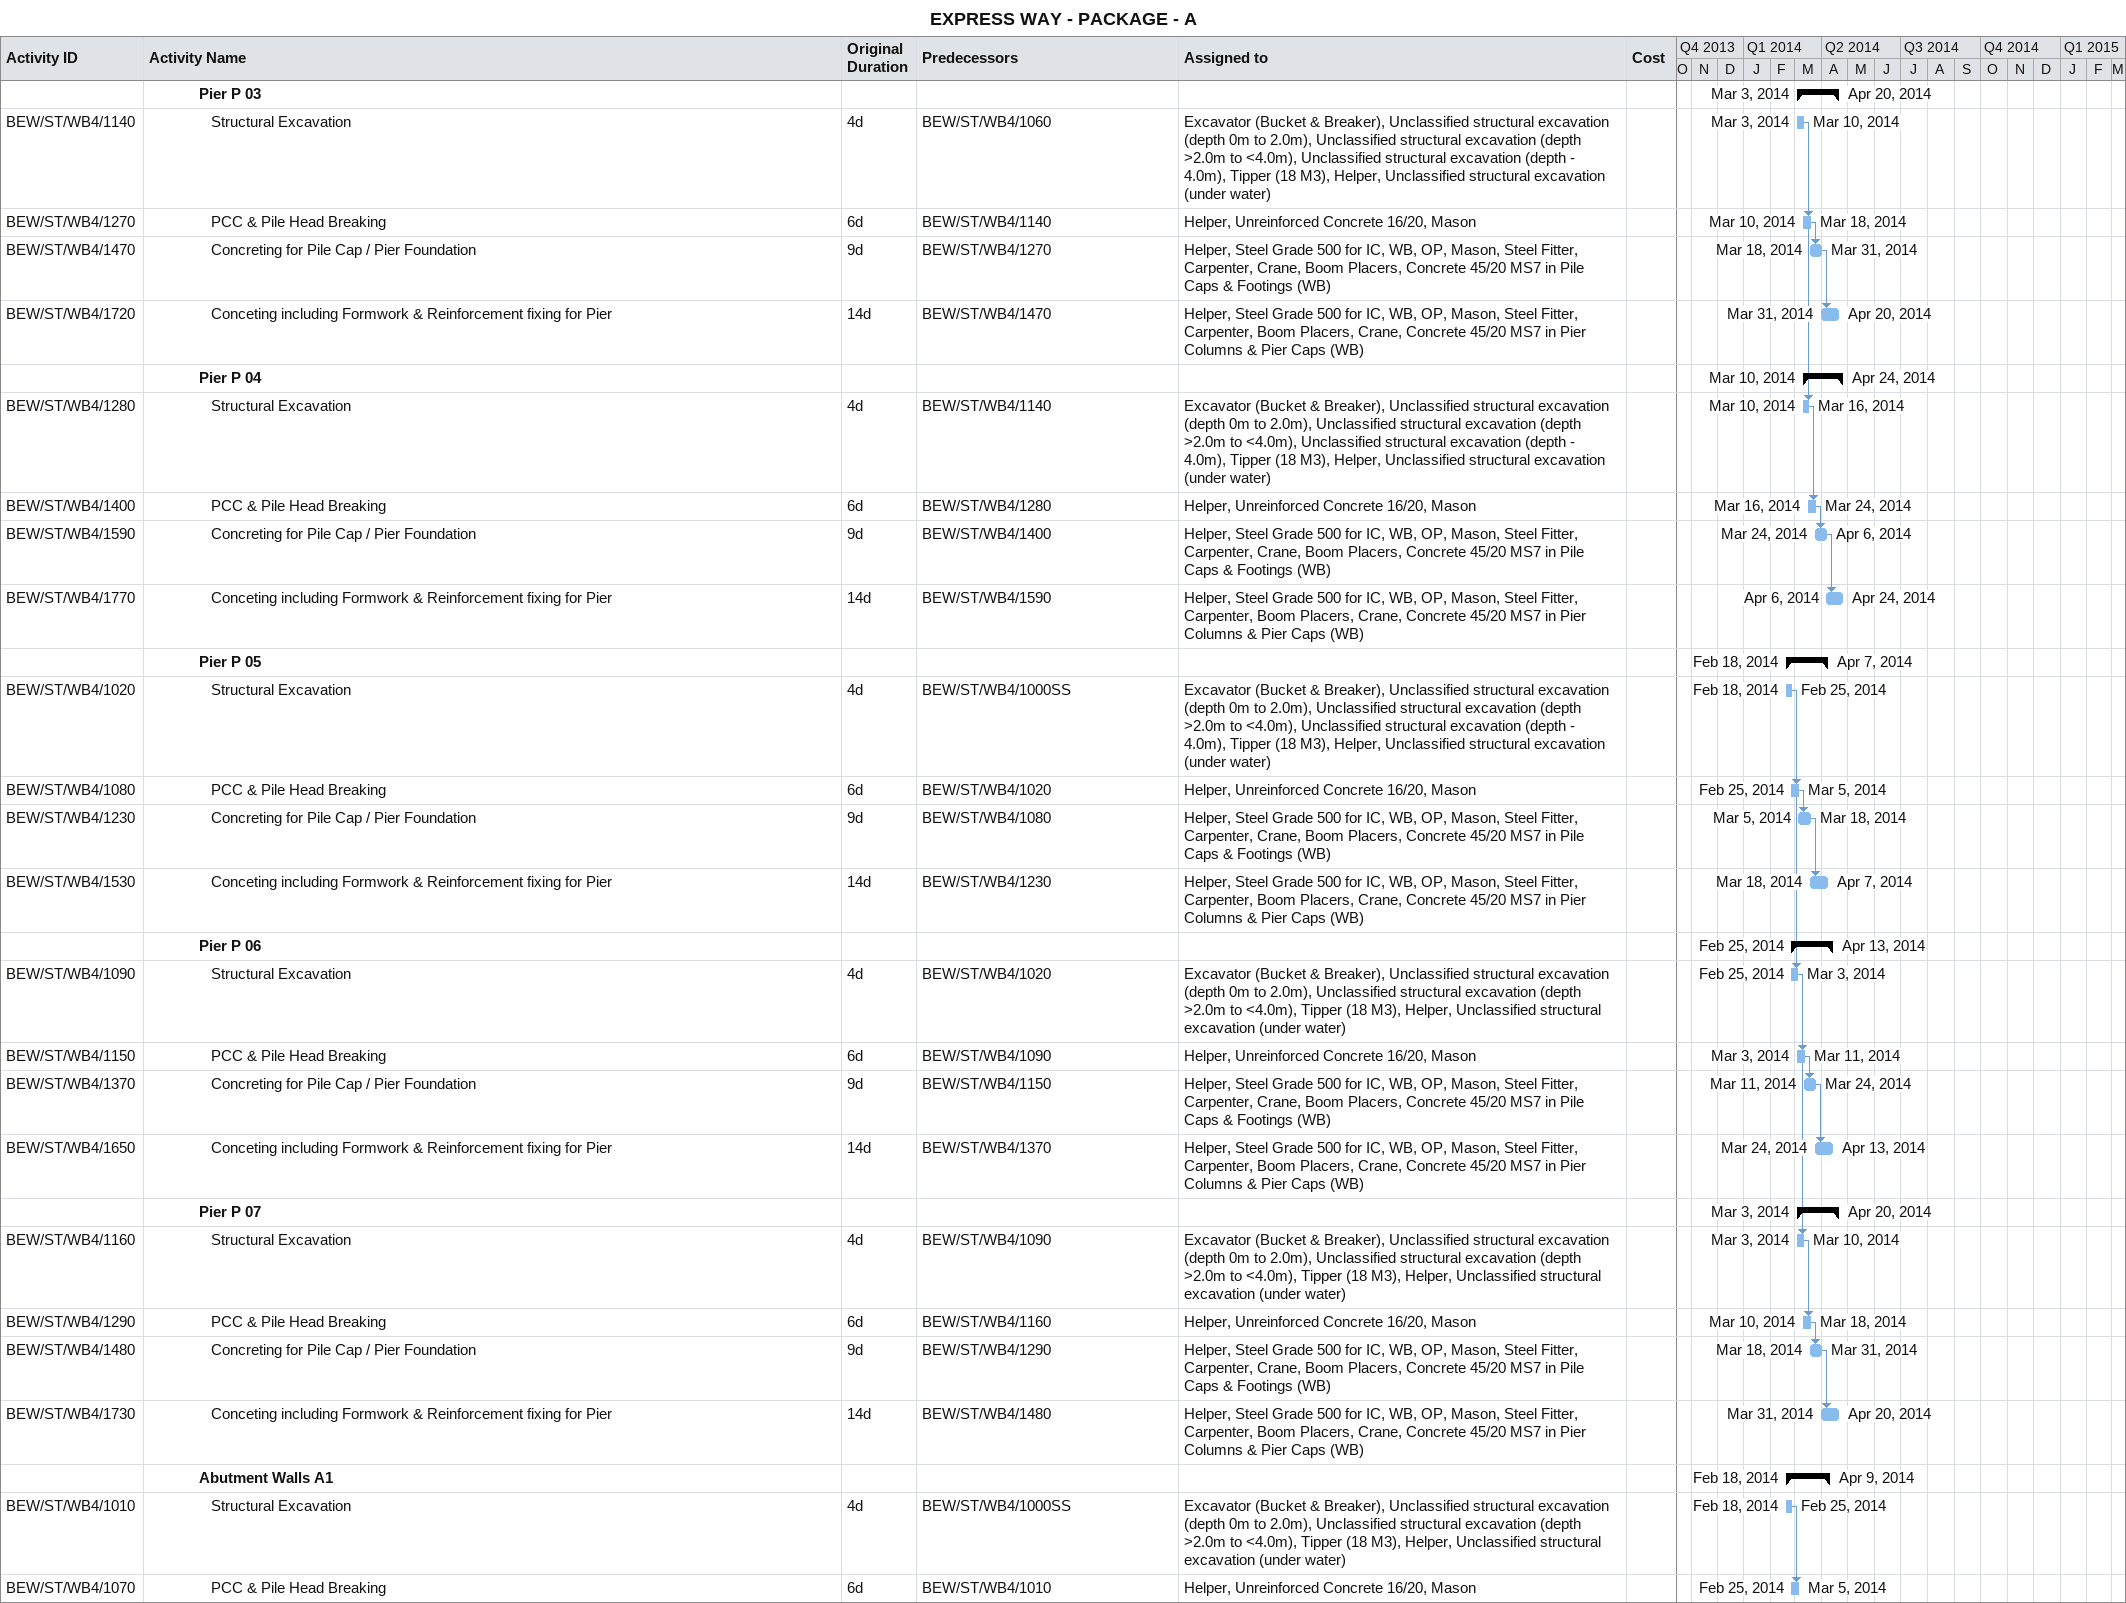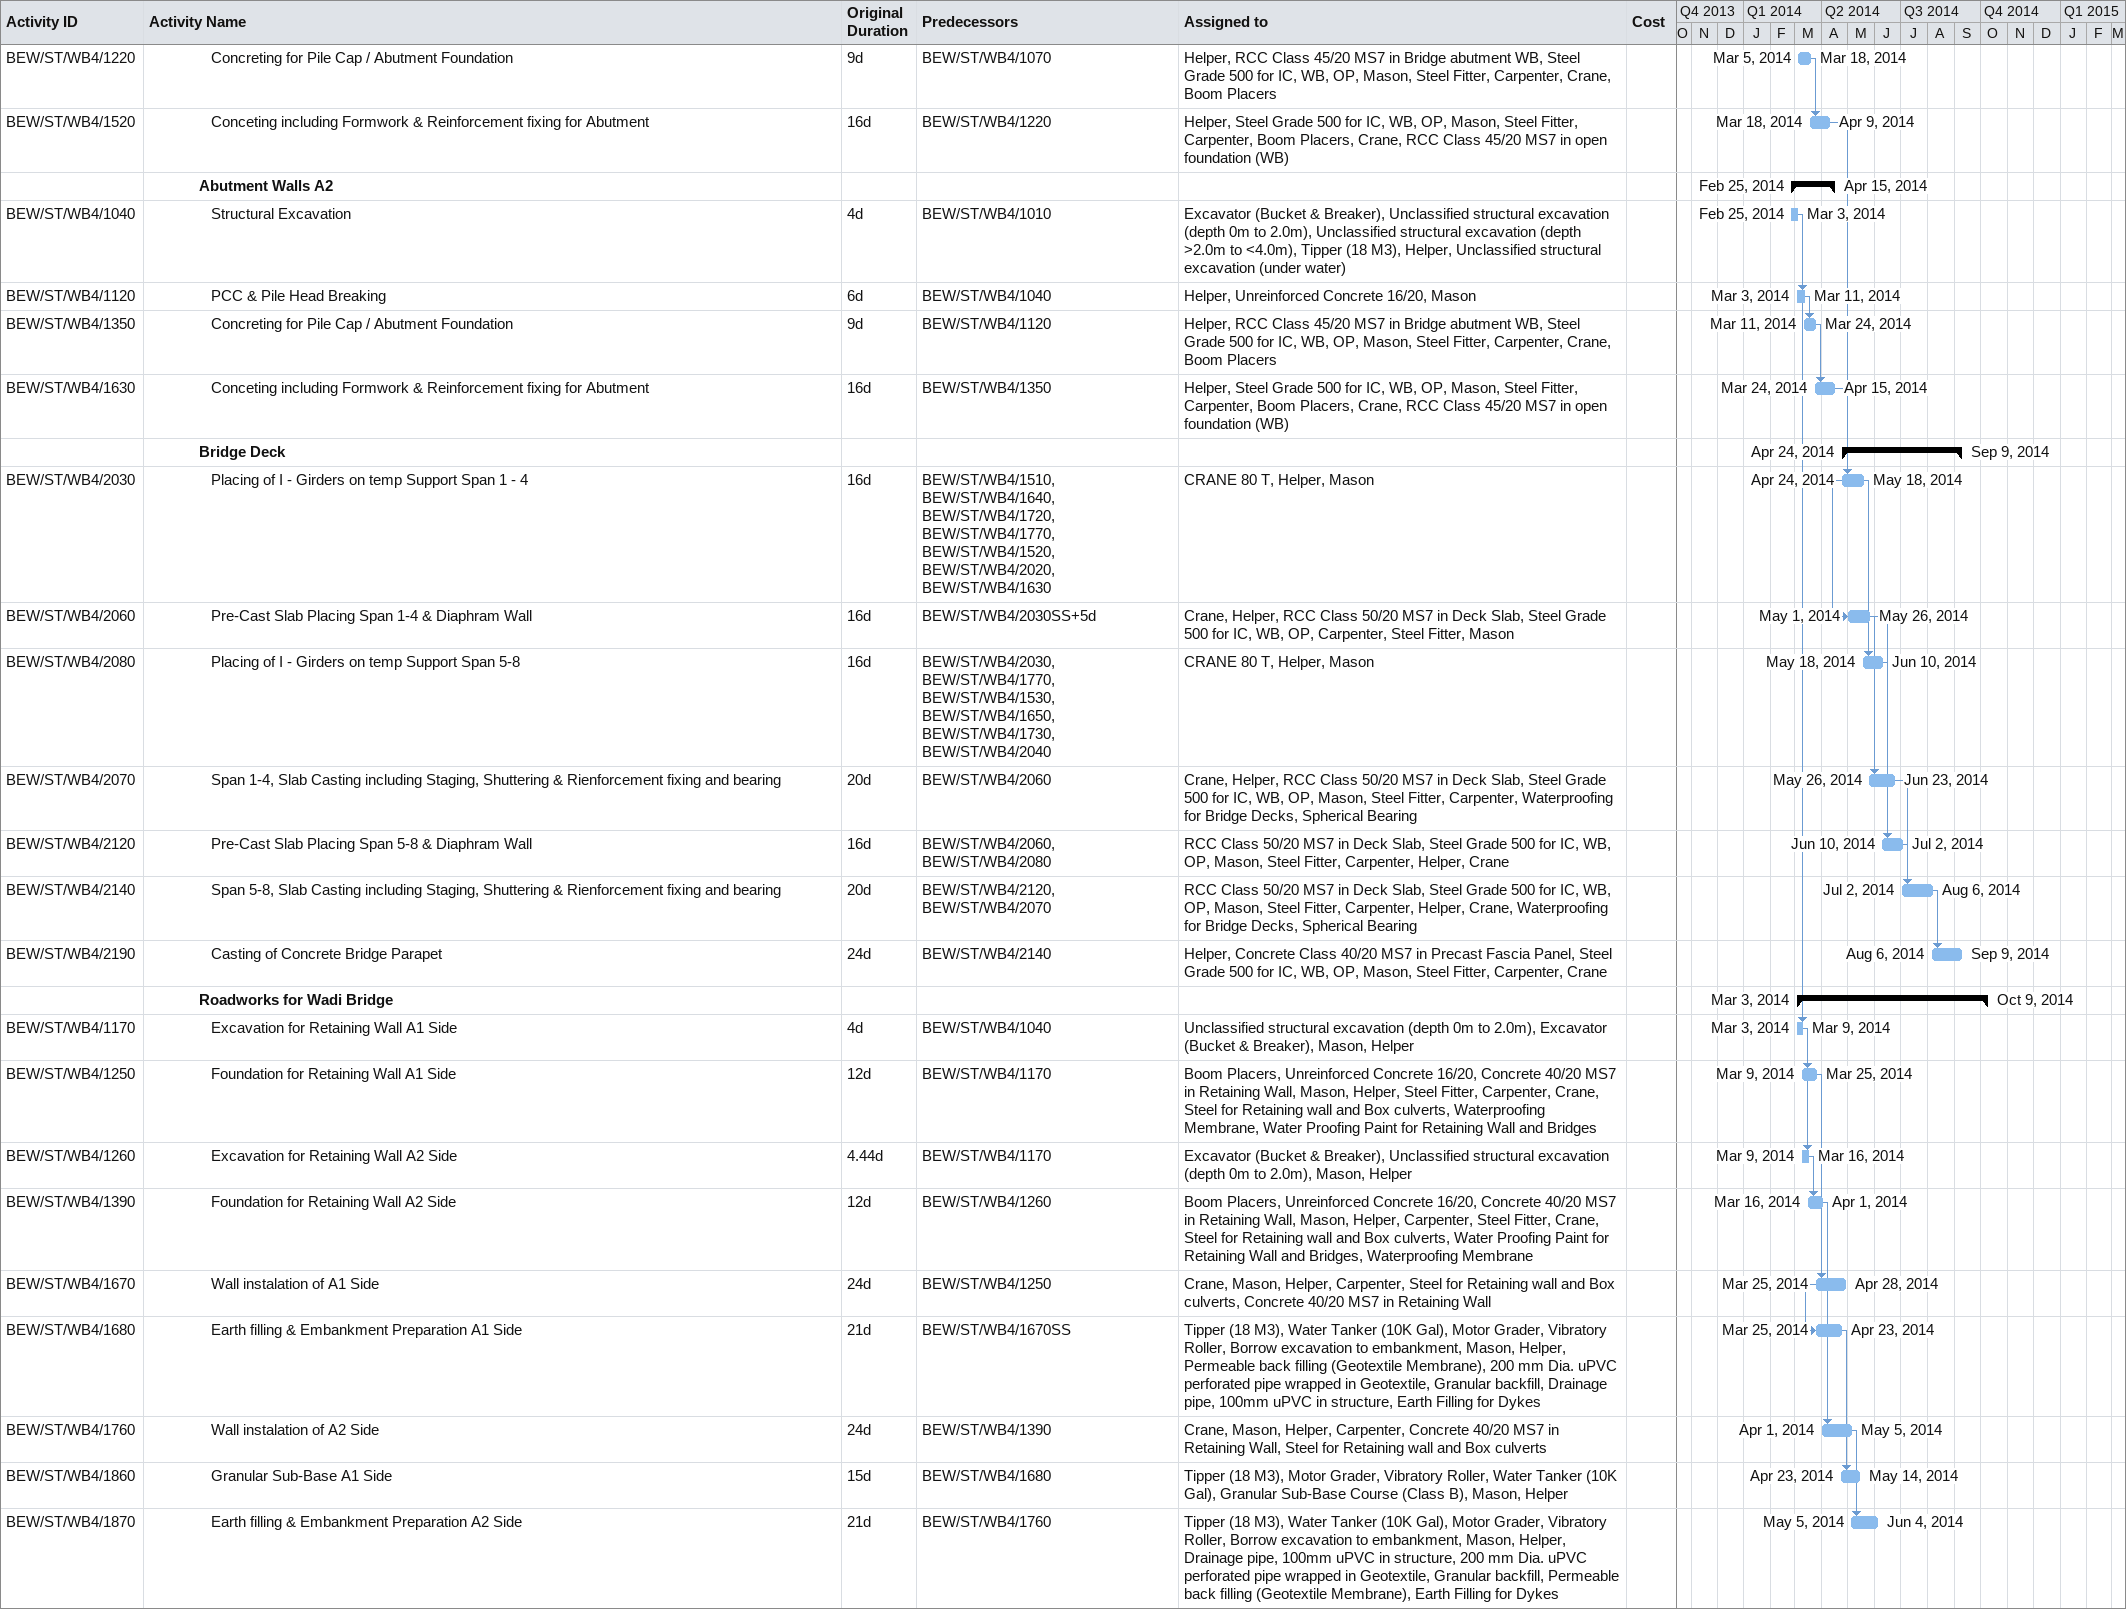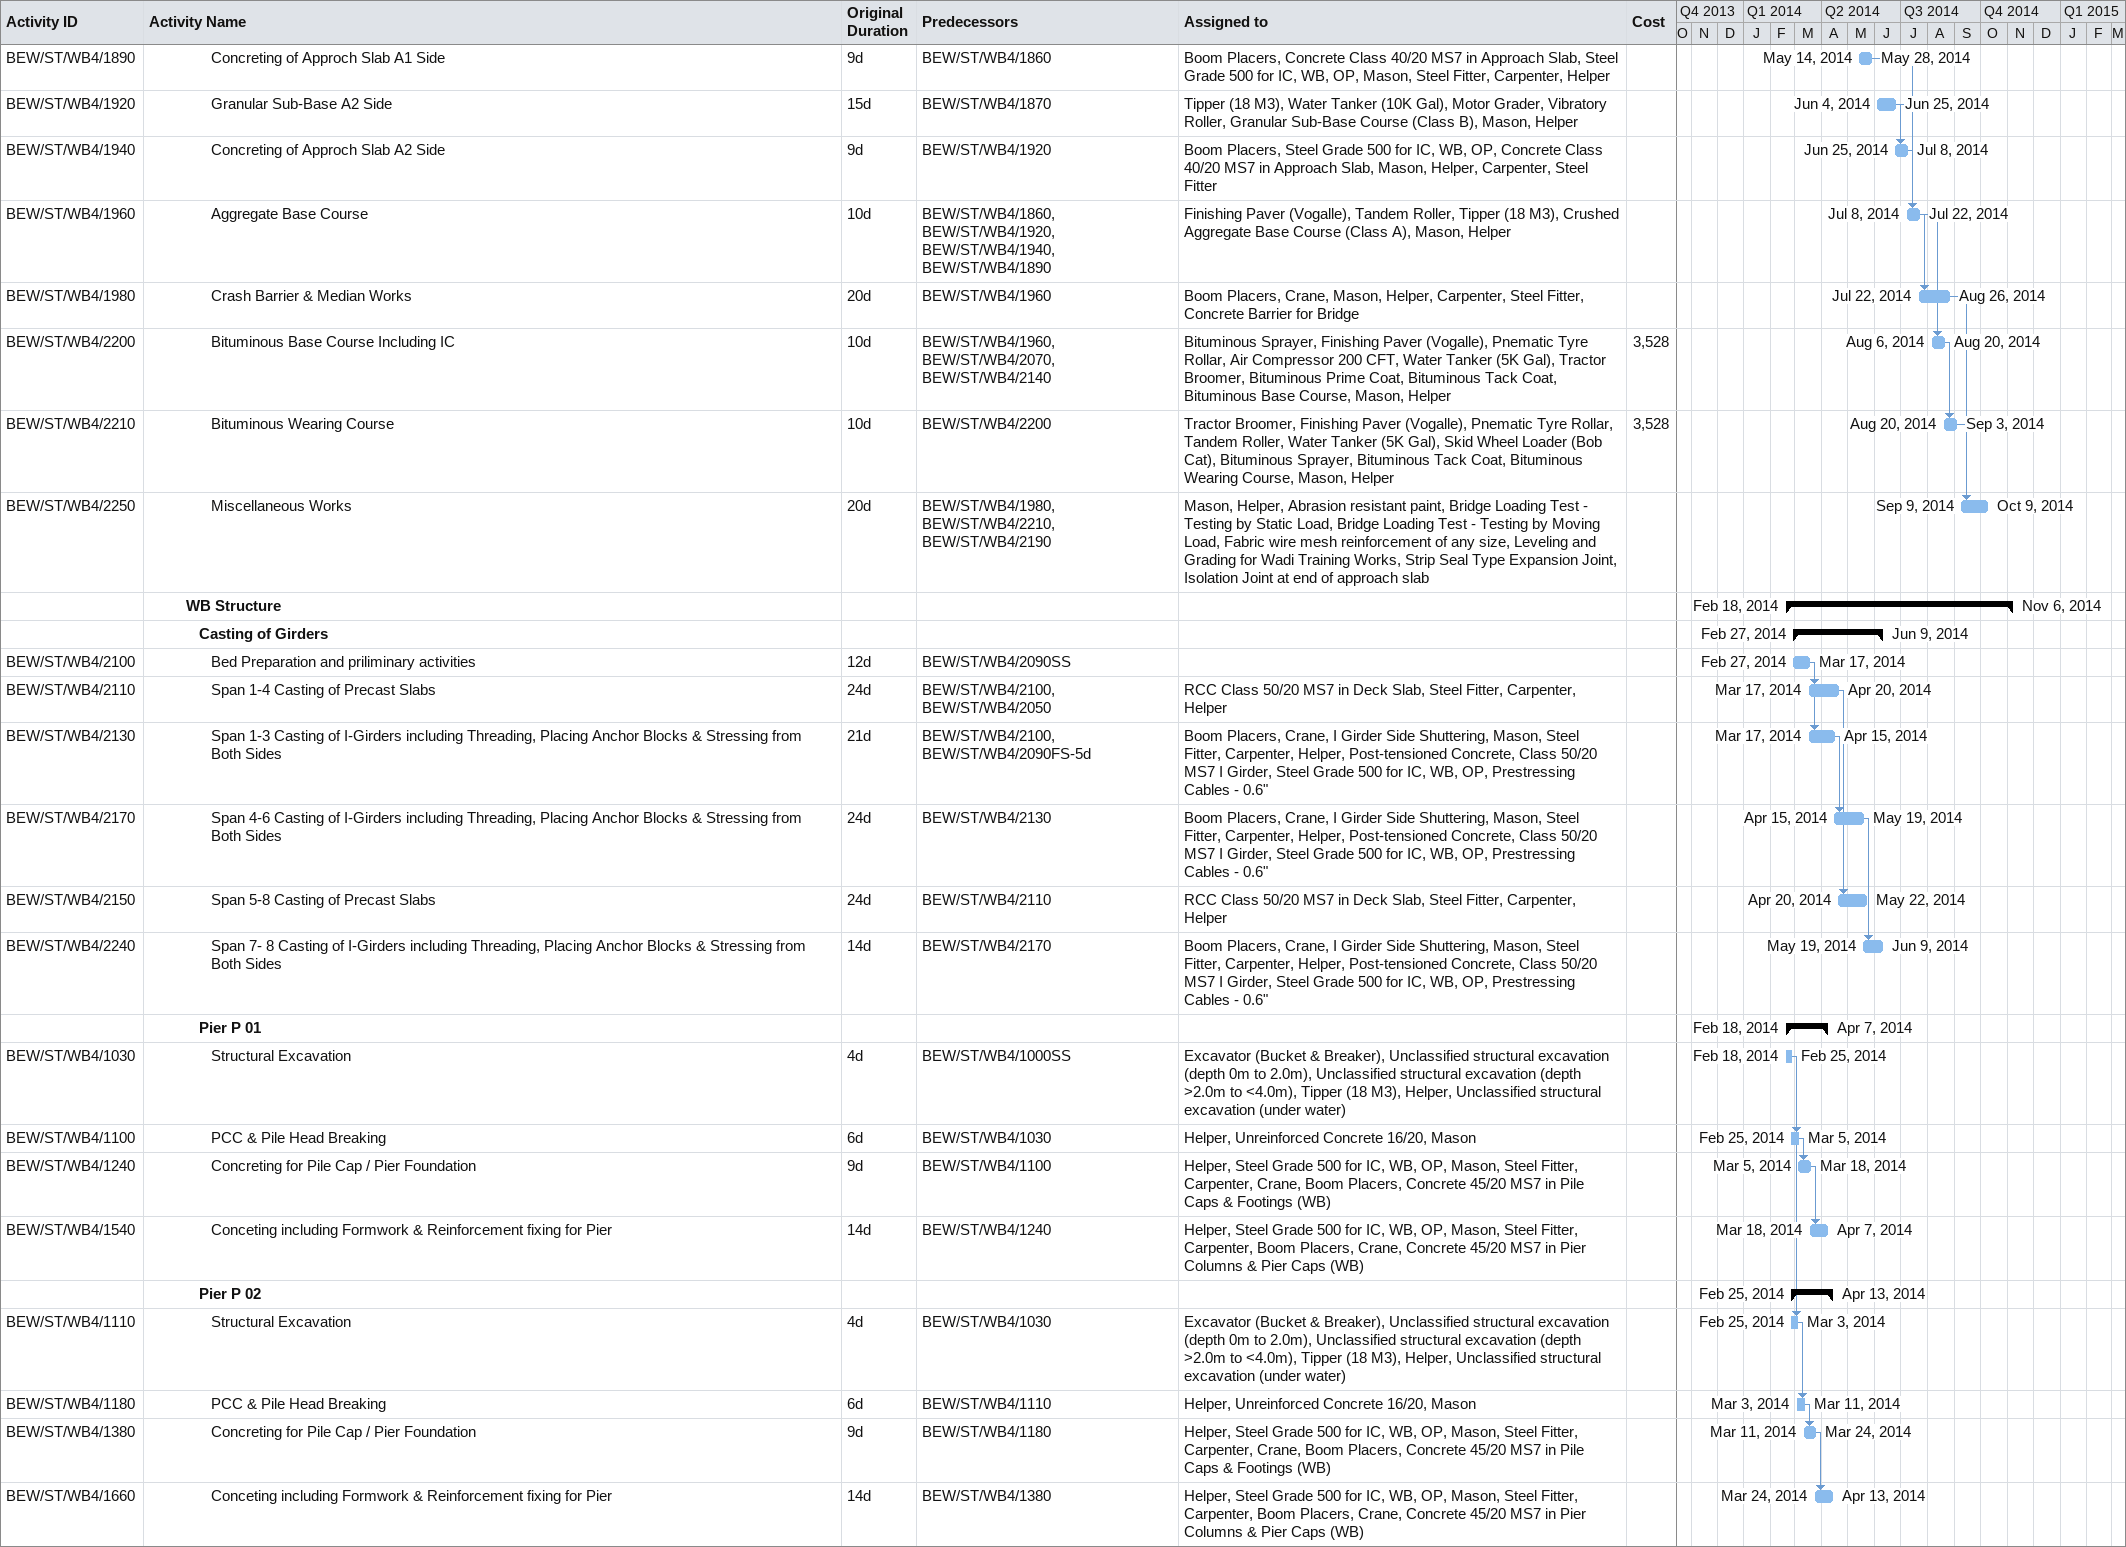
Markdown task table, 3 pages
EXPRESS WAY - PACKAGE - A

| ID | Level | Task | Original duration | Start | Finish | Predecessors | Resources | Cost |
|---|---|---|---|---|---|---|---|---|
|  | 5 | **Pier P 03** |  | 2014-03-03 | 2014-04-20 |  |  |  |
| BEW/ST/WB4/1140 | 6 | Structural Excavation | 4d | 2014-03-03 | 2014-03-10 | BEW/ST/WB4/1060 | Excavator (Bucket & Breaker), Unclassified structural excavation (depth 0m to 2.0m), Unclassified structural excavation (depth >2.0m to <4.0m), Unclassified structural excavation (depth - 4.0m), Tipper (18 M3), Helper, Unclassified structural excavation (under water) |  |
| BEW/ST/WB4/1270 | 6 | PCC & Pile Head Breaking | 6d | 2014-03-10 | 2014-03-18 | BEW/ST/WB4/1140 | Helper, Unreinforced Concrete 16/20, Mason |  |
| BEW/ST/WB4/1470 | 6 | Concreting for Pile Cap / Pier Foundation | 9d | 2014-03-18 | 2014-03-31 | BEW/ST/WB4/1270 | Helper, Steel Grade 500 for IC, WB, OP, Mason, Steel Fitter, Carpenter, Crane, Boom Placers, Concrete 45/20 MS7 in Pile Caps & Footings (WB) |  |
| BEW/ST/WB4/1720 | 6 | Conceting including Formwork & Reinforcement fixing for Pier | 14d | 2014-03-31 | 2014-04-20 | BEW/ST/WB4/1470 | Helper, Steel Grade 500 for IC, WB, OP, Mason, Steel Fitter, Carpenter, Boom Placers, Crane, Concrete 45/20 MS7 in Pier Columns & Pier Caps (WB) |  |
|  | 5 | **Pier P 04** |  | 2014-03-10 | 2014-04-24 |  |  |  |
| BEW/ST/WB4/1280 | 6 | Structural Excavation | 4d | 2014-03-10 | 2014-03-16 | BEW/ST/WB4/1140 | Excavator (Bucket & Breaker), Unclassified structural excavation (depth 0m to 2.0m), Unclassified structural excavation (depth >2.0m to <4.0m), Unclassified structural excavation (depth - 4.0m), Tipper (18 M3), Helper, Unclassified structural excavation (under water) |  |
| BEW/ST/WB4/1400 | 6 | PCC & Pile Head Breaking | 6d | 2014-03-16 | 2014-03-24 | BEW/ST/WB4/1280 | Helper, Unreinforced Concrete 16/20, Mason |  |
| BEW/ST/WB4/1590 | 6 | Concreting for Pile Cap / Pier Foundation | 9d | 2014-03-24 | 2014-04-06 | BEW/ST/WB4/1400 | Helper, Steel Grade 500 for IC, WB, OP, Mason, Steel Fitter, Carpenter, Crane, Boom Placers, Concrete 45/20 MS7 in Pile Caps & Footings (WB) |  |
| BEW/ST/WB4/1770 | 6 | Conceting including Formwork & Reinforcement fixing for Pier | 14d | 2014-04-06 | 2014-04-24 | BEW/ST/WB4/1590 | Helper, Steel Grade 500 for IC, WB, OP, Mason, Steel Fitter, Carpenter, Boom Placers, Crane, Concrete 45/20 MS7 in Pier Columns & Pier Caps (WB) |  |
|  | 5 | **Pier P 05** |  | 2014-02-18 | 2014-04-07 |  |  |  |
| BEW/ST/WB4/1020 | 6 | Structural Excavation | 4d | 2014-02-18 | 2014-02-25 | BEW/ST/WB4/1000SS | Excavator (Bucket & Breaker), Unclassified structural excavation (depth 0m to 2.0m), Unclassified structural excavation (depth >2.0m to <4.0m), Unclassified structural excavation (depth - 4.0m), Tipper (18 M3), Helper, Unclassified structural excavation (under water) |  |
| BEW/ST/WB4/1080 | 6 | PCC & Pile Head Breaking | 6d | 2014-02-25 | 2014-03-05 | BEW/ST/WB4/1020 | Helper, Unreinforced Concrete 16/20, Mason |  |
| BEW/ST/WB4/1230 | 6 | Concreting for Pile Cap / Pier Foundation | 9d | 2014-03-05 | 2014-03-18 | BEW/ST/WB4/1080 | Helper, Steel Grade 500 for IC, WB, OP, Mason, Steel Fitter, Carpenter, Crane, Boom Placers, Concrete 45/20 MS7 in Pile Caps & Footings (WB) |  |
| BEW/ST/WB4/1530 | 6 | Conceting including Formwork & Reinforcement fixing for Pier | 14d | 2014-03-18 | 2014-04-07 | BEW/ST/WB4/1230 | Helper, Steel Grade 500 for IC, WB, OP, Mason, Steel Fitter, Carpenter, Boom Placers, Crane, Concrete 45/20 MS7 in Pier Columns & Pier Caps (WB) |  |
|  | 5 | **Pier P 06** |  | 2014-02-25 | 2014-04-13 |  |  |  |
| BEW/ST/WB4/1090 | 6 | Structural Excavation | 4d | 2014-02-25 | 2014-03-03 | BEW/ST/WB4/1020 | Excavator (Bucket & Breaker), Unclassified structural excavation (depth 0m to 2.0m), Unclassified structural excavation (depth >2.0m to <4.0m), Tipper (18 M3), Helper, Unclassified structural excavation (under water) |  |
| BEW/ST/WB4/1150 | 6 | PCC & Pile Head Breaking | 6d | 2014-03-03 | 2014-03-11 | BEW/ST/WB4/1090 | Helper, Unreinforced Concrete 16/20, Mason |  |
| BEW/ST/WB4/1370 | 6 | Concreting for Pile Cap / Pier Foundation | 9d | 2014-03-11 | 2014-03-24 | BEW/ST/WB4/1150 | Helper, Steel Grade 500 for IC, WB, OP, Mason, Steel Fitter, Carpenter, Crane, Boom Placers, Concrete 45/20 MS7 in Pile Caps & Footings (WB) |  |
| BEW/ST/WB4/1650 | 6 | Conceting including Formwork & Reinforcement fixing for Pier | 14d | 2014-03-24 | 2014-04-13 | BEW/ST/WB4/1370 | Helper, Steel Grade 500 for IC, WB, OP, Mason, Steel Fitter, Carpenter, Boom Placers, Crane, Concrete 45/20 MS7 in Pier Columns & Pier Caps (WB) |  |
|  | 5 | **Pier P 07** |  | 2014-03-03 | 2014-04-20 |  |  |  |
| BEW/ST/WB4/1160 | 6 | Structural Excavation | 4d | 2014-03-03 | 2014-03-10 | BEW/ST/WB4/1090 | Excavator (Bucket & Breaker), Unclassified structural excavation (depth 0m to 2.0m), Unclassified structural excavation (depth >2.0m to <4.0m), Tipper (18 M3), Helper, Unclassified structural excavation (under water) |  |
| BEW/ST/WB4/1290 | 6 | PCC & Pile Head Breaking | 6d | 2014-03-10 | 2014-03-18 | BEW/ST/WB4/1160 | Helper, Unreinforced Concrete 16/20, Mason |  |
| BEW/ST/WB4/1480 | 6 | Concreting for Pile Cap / Pier Foundation | 9d | 2014-03-18 | 2014-03-31 | BEW/ST/WB4/1290 | Helper, Steel Grade 500 for IC, WB, OP, Mason, Steel Fitter, Carpenter, Crane, Boom Placers, Concrete 45/20 MS7 in Pile Caps & Footings (WB) |  |
| BEW/ST/WB4/1730 | 6 | Conceting including Formwork & Reinforcement fixing for Pier | 14d | 2014-03-31 | 2014-04-20 | BEW/ST/WB4/1480 | Helper, Steel Grade 500 for IC, WB, OP, Mason, Steel Fitter, Carpenter, Boom Placers, Crane, Concrete 45/20 MS7 in Pier Columns & Pier Caps (WB) |  |
|  | 5 | **Abutment Walls A1** |  | 2014-02-18 | 2014-04-09 |  |  |  |
| BEW/ST/WB4/1010 | 6 | Structural Excavation | 4d | 2014-02-18 | 2014-02-25 | BEW/ST/WB4/1000SS | Excavator (Bucket & Breaker), Unclassified structural excavation (depth 0m to 2.0m), Unclassified structural excavation (depth >2.0m to <4.0m), Tipper (18 M3), Helper, Unclassified structural excavation (under water) |  |
| BEW/ST/WB4/1070 | 6 | PCC & Pile Head Breaking | 6d | 2014-02-25 | 2014-03-05 | BEW/ST/WB4/1010 | Helper, Unreinforced Concrete 16/20, Mason |  |
| BEW/ST/WB4/1220 | 6 | Concreting for Pile Cap / Abutment Foundation | 9d | 2014-03-05 | 2014-03-18 | BEW/ST/WB4/1070 | Helper, RCC Class 45/20 MS7 in Bridge abutment WB, Steel Grade 500 for IC, WB, OP, Mason, Steel Fitter, Carpenter, Crane, Boom Placers |  |
| BEW/ST/WB4/1520 | 6 | Conceting including Formwork & Reinforcement fixing for Abutment | 16d | 2014-03-18 | 2014-04-09 | BEW/ST/WB4/1220 | Helper, Steel Grade 500 for IC, WB, OP, Mason, Steel Fitter, Carpenter, Boom Placers, Crane, RCC Class 45/20 MS7 in open foundation (WB) |  |
|  | 5 | **Abutment Walls A2** |  | 2014-02-25 | 2014-04-15 |  |  |  |
| BEW/ST/WB4/1040 | 6 | Structural Excavation | 4d | 2014-02-25 | 2014-03-03 | BEW/ST/WB4/1010 | Excavator (Bucket & Breaker), Unclassified structural excavation (depth 0m to 2.0m), Unclassified structural excavation (depth >2.0m to <4.0m), Tipper (18 M3), Helper, Unclassified structural excavation (under water) |  |
| BEW/ST/WB4/1120 | 6 | PCC & Pile Head Breaking | 6d | 2014-03-03 | 2014-03-11 | BEW/ST/WB4/1040 | Helper, Unreinforced Concrete 16/20, Mason |  |
| BEW/ST/WB4/1350 | 6 | Concreting for Pile Cap / Abutment Foundation | 9d | 2014-03-11 | 2014-03-24 | BEW/ST/WB4/1120 | Helper, RCC Class 45/20 MS7 in Bridge abutment WB, Steel Grade 500 for IC, WB, OP, Mason, Steel Fitter, Carpenter, Crane, Boom Placers |  |
| BEW/ST/WB4/1630 | 6 | Conceting including Formwork & Reinforcement fixing for Abutment | 16d | 2014-03-24 | 2014-04-15 | BEW/ST/WB4/1350 | Helper, Steel Grade 500 for IC, WB, OP, Mason, Steel Fitter, Carpenter, Boom Placers, Crane, RCC Class 45/20 MS7 in open foundation (WB) |  |
|  | 5 | **Bridge Deck** |  | 2014-04-24 | 2014-09-09 |  |  |  |
| BEW/ST/WB4/2030 | 6 | Placing of I - Girders on temp Support Span 1 - 4 | 16d | 2014-04-24 | 2014-05-18 | BEW/ST/WB4/1510, BEW/ST/WB4/1640, BEW/ST/WB4/1720, BEW/ST/WB4/1770, BEW/ST/WB4/1520, BEW/ST/WB4/2020, BEW/ST/WB4/1630 | CRANE 80 T, Helper, Mason |  |
| BEW/ST/WB4/2060 | 6 | Pre-Cast Slab Placing Span 1-4 & Diaphram Wall | 16d | 2014-05-01 | 2014-05-26 | BEW/ST/WB4/2030SS+5d | Crane, Helper, RCC Class 50/20 MS7 in Deck Slab, Steel Grade 500 for IC, WB, OP, Carpenter, Steel Fitter, Mason |  |
| BEW/ST/WB4/2080 | 6 | Placing of I - Girders on temp Support Span 5-8 | 16d | 2014-05-18 | 2014-06-10 | BEW/ST/WB4/2030, BEW/ST/WB4/1770, BEW/ST/WB4/1530, BEW/ST/WB4/1650, BEW/ST/WB4/1730, BEW/ST/WB4/2040 | CRANE 80 T, Helper, Mason |  |
| BEW/ST/WB4/2070 | 6 | Span 1-4, Slab Casting including Staging, Shuttering & Rienforcement fixing and bearing | 20d | 2014-05-26 | 2014-06-23 | BEW/ST/WB4/2060 | Crane, Helper, RCC Class 50/20 MS7 in Deck Slab, Steel Grade 500 for IC, WB, OP, Mason, Steel Fitter, Carpenter, Waterproofing for Bridge Decks, Spherical Bearing |  |
| BEW/ST/WB4/2120 | 6 | Pre-Cast Slab Placing Span 5-8 & Diaphram Wall | 16d | 2014-06-10 | 2014-07-02 | BEW/ST/WB4/2060, BEW/ST/WB4/2080 | RCC Class 50/20 MS7 in Deck Slab, Steel Grade 500 for IC, WB, OP, Mason, Steel Fitter, Carpenter, Helper, Crane |  |
| BEW/ST/WB4/2140 | 6 | Span 5-8, Slab Casting including Staging, Shuttering & Rienforcement fixing and bearing | 20d | 2014-07-02 | 2014-08-06 | BEW/ST/WB4/2120, BEW/ST/WB4/2070 | RCC Class 50/20 MS7 in Deck Slab, Steel Grade 500 for IC, WB, OP, Mason, Steel Fitter, Carpenter, Helper, Crane, Waterproofing for Bridge Decks, Spherical Bearing |  |
| BEW/ST/WB4/2190 | 6 | Casting of Concrete Bridge Parapet | 24d | 2014-08-06 | 2014-09-09 | BEW/ST/WB4/2140 | Helper, Concrete Class 40/20 MS7 in Precast Fascia Panel, Steel Grade 500 for IC, WB, OP, Mason, Steel Fitter, Carpenter, Crane |  |
|  | 5 | **Roadworks for Wadi Bridge** |  | 2014-03-03 | 2014-10-09 |  |  |  |
| BEW/ST/WB4/1170 | 6 | Excavation for Retaining Wall A1 Side | 4d | 2014-03-03 | 2014-03-09 | BEW/ST/WB4/1040 | Unclassified structural excavation (depth 0m to 2.0m), Excavator (Bucket & Breaker), Mason, Helper |  |
| BEW/ST/WB4/1250 | 6 | Foundation for Retaining Wall A1 Side | 12d | 2014-03-09 | 2014-03-25 | BEW/ST/WB4/1170 | Boom Placers, Unreinforced Concrete 16/20, Concrete 40/20 MS7 in Retaining Wall, Mason, Helper, Steel Fitter, Carpenter, Crane, Steel for Retaining wall and Box culverts, Waterproofing Membrane, Water Proofing Paint for Retaining Wall and Bridges |  |
| BEW/ST/WB4/1260 | 6 | Excavation for Retaining Wall A2 Side | 4.44d | 2014-03-09 | 2014-03-16 | BEW/ST/WB4/1170 | Excavator (Bucket & Breaker), Unclassified structural excavation (depth 0m to 2.0m), Mason, Helper |  |
| BEW/ST/WB4/1390 | 6 | Foundation for Retaining Wall A2 Side | 12d | 2014-03-16 | 2014-04-01 | BEW/ST/WB4/1260 | Boom Placers, Unreinforced Concrete 16/20, Concrete 40/20 MS7 in Retaining Wall, Mason, Helper, Carpenter, Steel Fitter, Crane, Steel for Retaining wall and Box culverts, Water Proofing Paint for Retaining Wall and Bridges, Waterproofing Membrane |  |
| BEW/ST/WB4/1670 | 6 | Wall instalation of A1 Side | 24d | 2014-03-25 | 2014-04-28 | BEW/ST/WB4/1250 | Crane, Mason, Helper, Carpenter, Steel for Retaining wall and Box culverts, Concrete 40/20 MS7 in Retaining Wall |  |
| BEW/ST/WB4/1680 | 6 | Earth filling & Embankment Preparation A1 Side | 21d | 2014-03-25 | 2014-04-23 | BEW/ST/WB4/1670SS | Tipper (18 M3), Water Tanker (10K Gal), Motor Grader, Vibratory Roller, Borrow excavation to embankment, Mason, Helper, Permeable back filling (Geotextile Membrane), 200 mm Dia. uPVC perforated pipe wrapped in Geotextile, Granular backfill, Drainage pipe, 100mm uPVC in structure, Earth Filling for Dykes |  |
| BEW/ST/WB4/1760 | 6 | Wall instalation of A2 Side | 24d | 2014-04-01 | 2014-05-05 | BEW/ST/WB4/1390 | Crane, Mason, Helper, Carpenter, Concrete 40/20 MS7 in Retaining Wall, Steel for Retaining wall and Box culverts |  |
| BEW/ST/WB4/1860 | 6 | Granular Sub-Base A1 Side | 15d | 2014-04-23 | 2014-05-14 | BEW/ST/WB4/1680 | Tipper (18 M3), Motor Grader, Vibratory Roller, Water Tanker (10K Gal), Granular Sub-Base Course (Class B), Mason, Helper |  |
| BEW/ST/WB4/1870 | 6 | Earth filling & Embankment Preparation A2 Side | 21d | 2014-05-05 | 2014-06-04 | BEW/ST/WB4/1760 | Tipper (18 M3), Water Tanker (10K Gal), Motor Grader, Vibratory Roller, Borrow excavation to embankment, Mason, Helper, Drainage pipe, 100mm uPVC in structure, 200 mm Dia. uPVC perforated pipe wrapped in Geotextile, Granular backfill, Permeable back filling (Geotextile Membrane), Earth Filling for Dykes |  |
| BEW/ST/WB4/1890 | 6 | Concreting of Approch Slab A1 Side | 9d | 2014-05-14 | 2014-05-28 | BEW/ST/WB4/1860 | Boom Placers, Concrete Class 40/20 MS7 in Approach Slab, Steel Grade 500 for IC, WB, OP, Mason, Steel Fitter, Carpenter, Helper |  |
| BEW/ST/WB4/1920 | 6 | Granular Sub-Base A2 Side | 15d | 2014-06-04 | 2014-06-25 | BEW/ST/WB4/1870 | Tipper (18 M3), Water Tanker (10K Gal), Motor Grader, Vibratory Roller, Granular Sub-Base Course (Class B), Mason, Helper |  |
| BEW/ST/WB4/1940 | 6 | Concreting of Approch Slab A2 Side | 9d | 2014-06-25 | 2014-07-08 | BEW/ST/WB4/1920 | Boom Placers, Steel Grade 500 for IC, WB, OP, Concrete Class 40/20 MS7 in Approach Slab, Mason, Helper, Carpenter, Steel Fitter |  |
| BEW/ST/WB4/1960 | 6 | Aggregate Base Course | 10d | 2014-07-08 | 2014-07-22 | BEW/ST/WB4/1860, BEW/ST/WB4/1920, BEW/ST/WB4/1940, BEW/ST/WB4/1890 | Finishing Paver (Vogalle), Tandem Roller, Tipper (18 M3), Crushed Aggregate Base Course (Class A), Mason, Helper |  |
| BEW/ST/WB4/1980 | 6 | Crash Barrier & Median Works | 20d | 2014-07-22 | 2014-08-26 | BEW/ST/WB4/1960 | Boom Placers, Crane, Mason, Helper, Carpenter, Steel Fitter, Concrete Barrier for Bridge |  |
| BEW/ST/WB4/2200 | 6 | Bituminous Base Course Including IC | 10d | 2014-08-06 | 2014-08-20 | BEW/ST/WB4/1960, BEW/ST/WB4/2070, BEW/ST/WB4/2140 | Bituminous Sprayer, Finishing Paver (Vogalle), Pnematic Tyre Rollar, Air Compressor 200 CFT, Water Tanker (5K Gal), Tractor Broomer, Bituminous Prime Coat, Bituminous Tack Coat, Bituminous Base Course, Mason, Helper | 3528 |
| BEW/ST/WB4/2210 | 6 | Bituminous Wearing Course | 10d | 2014-08-20 | 2014-09-03 | BEW/ST/WB4/2200 | Tractor Broomer, Finishing Paver (Vogalle), Pnematic Tyre Rollar, Tandem Roller, Water Tanker (5K Gal), Skid Wheel Loader (Bob Cat), Bituminous Sprayer, Bituminous Tack Coat, Bituminous Wearing Course, Mason, Helper | 3528 |
| BEW/ST/WB4/2250 | 6 | Miscellaneous Works | 20d | 2014-09-09 | 2014-10-09 | BEW/ST/WB4/1980, BEW/ST/WB4/2210, BEW/ST/WB4/2190 | Mason, Helper, Abrasion resistant paint, Bridge Loading Test - Testing by Static Load, Bridge Loading Test - Testing by Moving Load, Fabric wire mesh reinforcement of any size, Leveling and Grading for Wadi Training Works, Strip Seal Type Expansion Joint, Isolation Joint at end of approach slab |  |
|  | 4 | **WB Structure** |  | 2014-02-18 | 2014-11-06 |  |  |  |
|  | 5 | **Casting of Girders** |  | 2014-02-27 | 2014-06-09 |  |  |  |
| BEW/ST/WB4/2100 | 6 | Bed Preparation and priliminary activities | 12d | 2014-02-27 | 2014-03-17 | BEW/ST/WB4/2090SS |  |  |
| BEW/ST/WB4/2110 | 6 | Span 1-4 Casting of Precast Slabs | 24d | 2014-03-17 | 2014-04-20 | BEW/ST/WB4/2100, BEW/ST/WB4/2050 | RCC Class 50/20 MS7 in Deck Slab, Steel Fitter, Carpenter, Helper |  |
| BEW/ST/WB4/2130 | 6 | Span 1-3 Casting of I-Girders including Threading, Placing Anchor Blocks & Stressing from Both Sides | 21d | 2014-03-17 | 2014-04-15 | BEW/ST/WB4/2100, BEW/ST/WB4/2090FS-5d | Boom Placers, Crane, I Girder Side Shuttering, Mason, Steel Fitter, Carpenter, Helper, Post-tensioned Concrete, Class 50/20 MS7 I Girder, Steel Grade 500 for IC, WB, OP, Prestressing Cables - 0.6" |  |
| BEW/ST/WB4/2170 | 6 | Span 4-6 Casting of I-Girders including Threading, Placing Anchor Blocks & Stressing from Both Sides | 24d | 2014-04-15 | 2014-05-19 | BEW/ST/WB4/2130 | Boom Placers, Crane, I Girder Side Shuttering, Mason, Steel Fitter, Carpenter, Helper, Post-tensioned Concrete, Class 50/20 MS7 I Girder, Steel Grade 500 for IC, WB, OP, Prestressing Cables - 0.6" |  |
| BEW/ST/WB4/2150 | 6 | Span 5-8 Casting of Precast Slabs | 24d | 2014-04-20 | 2014-05-22 | BEW/ST/WB4/2110 | RCC Class 50/20 MS7 in Deck Slab, Steel Fitter, Carpenter, Helper |  |
| BEW/ST/WB4/2240 | 6 | Span 7- 8 Casting of I-Girders including Threading, Placing Anchor Blocks & Stressing from Both Sides | 14d | 2014-05-19 | 2014-06-09 | BEW/ST/WB4/2170 | Boom Placers, Crane, I Girder Side Shuttering, Mason, Steel Fitter, Carpenter, Helper, Post-tensioned Concrete, Class 50/20 MS7 I Girder, Steel Grade 500 for IC, WB, OP, Prestressing Cables - 0.6" |  |
|  | 5 | **Pier P 01** |  | 2014-02-18 | 2014-04-07 |  |  |  |
| BEW/ST/WB4/1030 | 6 | Structural Excavation | 4d | 2014-02-18 | 2014-02-25 | BEW/ST/WB4/1000SS | Excavator (Bucket & Breaker), Unclassified structural excavation (depth 0m to 2.0m), Unclassified structural excavation (depth >2.0m to <4.0m), Tipper (18 M3), Helper, Unclassified structural excavation (under water) |  |
| BEW/ST/WB4/1100 | 6 | PCC & Pile Head Breaking | 6d | 2014-02-25 | 2014-03-05 | BEW/ST/WB4/1030 | Helper, Unreinforced Concrete 16/20, Mason |  |
| BEW/ST/WB4/1240 | 6 | Concreting for Pile Cap / Pier Foundation | 9d | 2014-03-05 | 2014-03-18 | BEW/ST/WB4/1100 | Helper, Steel Grade 500 for IC, WB, OP, Mason, Steel Fitter, Carpenter, Crane, Boom Placers, Concrete 45/20 MS7 in Pile Caps & Footings (WB) |  |
| BEW/ST/WB4/1540 | 6 | Conceting including Formwork & Reinforcement fixing for Pier | 14d | 2014-03-18 | 2014-04-07 | BEW/ST/WB4/1240 | Helper, Steel Grade 500 for IC, WB, OP, Mason, Steel Fitter, Carpenter, Boom Placers, Crane, Concrete 45/20 MS7 in Pier Columns & Pier Caps (WB) |  |
|  | 5 | **Pier P 02** |  | 2014-02-25 | 2014-04-13 |  |  |  |
| BEW/ST/WB4/1110 | 6 | Structural Excavation | 4d | 2014-02-25 | 2014-03-03 | BEW/ST/WB4/1030 | Excavator (Bucket & Breaker), Unclassified structural excavation (depth 0m to 2.0m), Unclassified structural excavation (depth >2.0m to <4.0m), Tipper (18 M3), Helper, Unclassified structural excavation (under water) |  |
| BEW/ST/WB4/1180 | 6 | PCC & Pile Head Breaking | 6d | 2014-03-03 | 2014-03-11 | BEW/ST/WB4/1110 | Helper, Unreinforced Concrete 16/20, Mason |  |
| BEW/ST/WB4/1380 | 6 | Concreting for Pile Cap / Pier Foundation | 9d | 2014-03-11 | 2014-03-24 | BEW/ST/WB4/1180 | Helper, Steel Grade 500 for IC, WB, OP, Mason, Steel Fitter, Carpenter, Crane, Boom Placers, Concrete 45/20 MS7 in Pile Caps & Footings (WB) |  |
| BEW/ST/WB4/1660 | 6 | Conceting including Formwork & Reinforcement fixing for Pier | 14d | 2014-03-24 | 2014-04-13 | BEW/ST/WB4/1380 | Helper, Steel Grade 500 for IC, WB, OP, Mason, Steel Fitter, Carpenter, Boom Placers, Crane, Concrete 45/20 MS7 in Pier Columns & Pier Caps (WB) |  |
